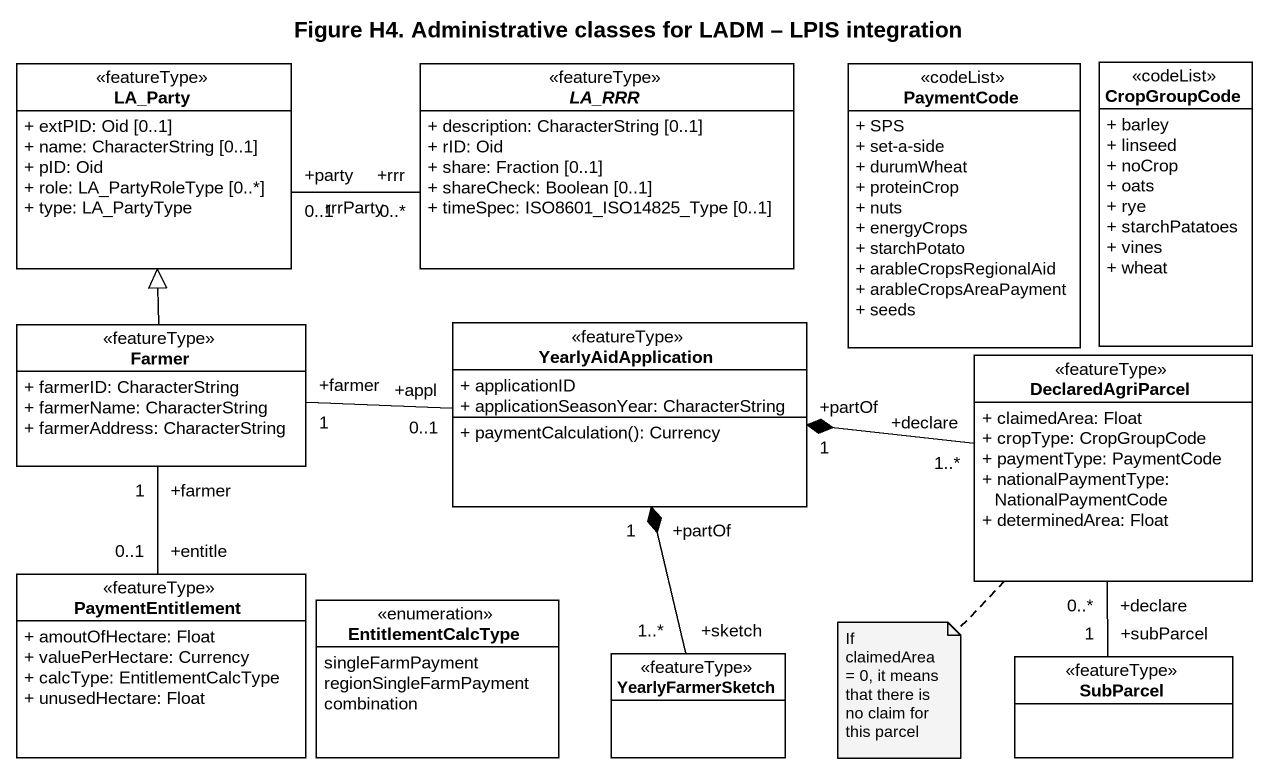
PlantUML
@startuml
title Figure H4. Administrative classes for LADM – LPIS integration
hide circle
hide empty members
skinparam classAttributeIconSize 0
class LA_Party <<featureType>> #FFFFFF {
  + extPID: Oid [0..1]
  + name: CharacterString [0..1]
  + pID: Oid
  + role: LA_PartyRoleType [0..*]
  + type: LA_PartyType
}
abstract class LA_RRR <<featureType>> #FFFFFF {
  + description: CharacterString [0..1]
  + rID: Oid
  + share: Fraction [0..1]
  + shareCheck: Boolean [0..1]
  + timeSpec: ISO8601_ISO14825_Type [0..1]
}
class PaymentCode <<codeList>> #FFFFFF {
  + SPS
  + set-a-side
  + durumWheat
  + proteinCrop
  + nuts
  + energyCrops
  + starchPotato
  + arableCropsRegionalAid
  + arableCropsAreaPayment
  + seeds
}
class CropGroupCode <<codeList>> #FFFFFF {
  + barley
  + linseed
  + noCrop
  + oats
  + rye
  + starchPatatoes
  + vines
  + wheat
}
class Farmer <<featureType>> #FFFFFF {
  + farmerID: CharacterString
  + farmerName: CharacterString
  + farmerAddress: CharacterString
}
class YearlyAidApplication <<featureType>> #FFFFFF {
  + applicationID
  + applicationSeasonYear: CharacterString
  + paymentCalculation(): Currency
}
class DeclaredAgriParcel <<featureType>> #FFFFFF {
  + claimedArea: Float
  + cropType: CropGroupCode
  + paymentType: PaymentCode
  + nationalPaymentType: NationalPaymentCode
  + determinedArea: Float
}
class PaymentEntitlement <<featureType>> #FFFFFF {
  + amoutOfHectare: Float
  + valuePerHectare: Currency
  + calcType: EntitlementCalcType
  + unusedHectare: Float
}
enum EntitlementCalcType #FFFFFF {
  singleFarmPayment
  regionSingleFarmPayment
  combination
}
class YearlyFarmerSketch <<featureType>> #FFFFFF
class SubParcel <<featureType>> #FFFFFF
LA_Party "+party\n0..1" -right- "+rrr\n0..*" LA_RRR : rrrParty
Farmer -up-|> LA_Party
Farmer "+farmer\n1" -right- "+appl\n0..1" YearlyAidApplication
Farmer "+farmer\n1" -- "+entitle\n0..1" PaymentEntitlement
DeclaredAgriParcel "+declare\n1..*" -left-* "+partOf\n1" YearlyAidApplication
YearlyFarmerSketch "+sketch\n1..*" -up-* "+partOf\n1" YearlyAidApplication
SubParcel "+subParcel\n1" -up- "+declare\n0..*" DeclaredAgriParcel
note bottom of DeclaredAgriParcel : If claimedArea = 0, it means that there is no claim for this parcel
@enduml
